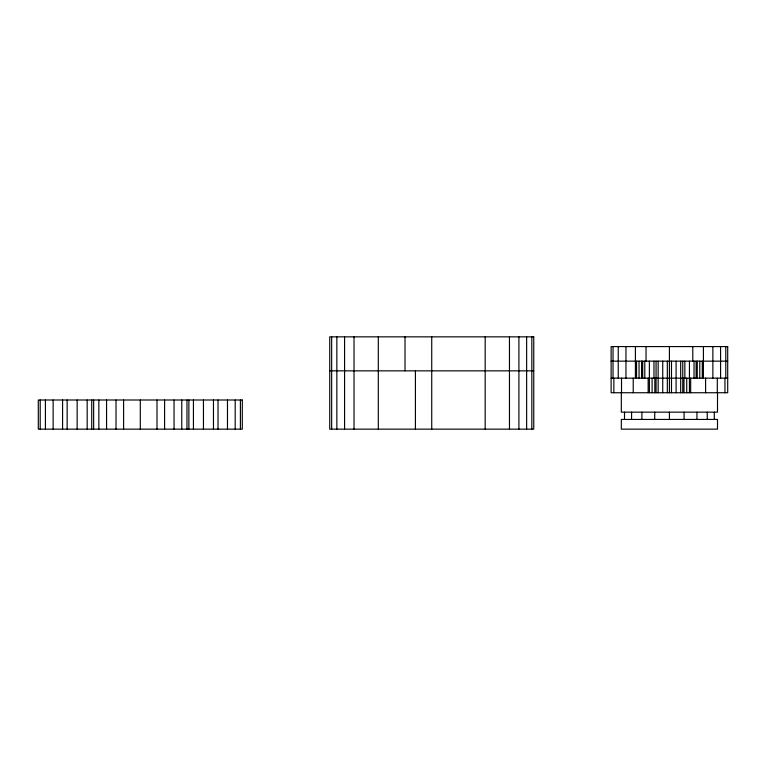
<?xml version="1.0" encoding="UTF-8"?>
<svg xmlns="http://www.w3.org/2000/svg" width="766" height="766" viewBox="0 0 766 766"><rect width="100%" height="100%" fill="white"/><g stroke="black" fill="none" stroke-linecap="round" stroke-linejoin="round"><path stroke-width="1.15" d="M611.124 361.15L727.7 361.15M329.734 370.849L533.749 370.849M611.124 378.155L727.7 378.155M725.795 346.577L725.795 378.155M724.962 378.155L724.962 392.738M720.586 346.577L720.586 378.155M717.503 392.719L717.503 412.156L621.322 412.156L621.322 392.719M717.311 378.155L717.311 392.738M714.314 412.156L714.314 419.442M712.868 346.577L712.868 378.155M707.248 412.156L707.248 419.442M705.601 378.155L705.601 392.738M703.418 346.577L703.418 378.155M702.278 361.15L702.278 378.155M699.77 361.15L699.77 378.155M697.261 361.15L697.261 378.155M696.936 412.156L696.936 419.442M696.122 361.15L696.122 378.155M694.034 361.15L694.034 378.155M692.79 346.577L692.79 361.15M690.664 378.155L690.664 392.738M689.448 361.15L689.438 392.738M686.719 378.155L686.719 392.738M684.852 361.15L684.852 378.155M684.095 412.156L684.095 419.442M684 378.155L684 392.738M682.765 361.15L682.765 392.738M680.677 361.15L680.677 392.738M676.091 361.15L676.091 392.738M671.495 361.15L671.495 392.738M669.417 346.577L669.417 392.738M669.417 412.156L669.417 419.442M667.33 361.15L667.33 392.738M662.734 361.15L662.734 392.738M658.147 361.15L658.147 392.738M656.06 361.15L656.06 392.738M654.825 378.155L654.825 392.738M654.729 412.156L654.729 419.442M653.972 361.15L653.972 378.155M652.105 378.155L652.105 392.738M649.377 361.15L649.396 392.738M648.16 378.155L648.16 392.738M646.035 346.577L646.035 361.15M644.79 361.15L644.79 378.155M642.703 361.15L642.703 378.155M641.889 412.156L641.889 419.442M641.563 361.15L641.563 378.155M639.055 361.15L639.055 378.155M636.546 361.15L636.546 378.155M635.407 346.577L635.407 378.155M633.223 378.155L633.223 392.738M631.577 412.156L631.577 419.442M625.956 346.577L625.956 378.155M624.51 412.156L624.51 419.442M621.513 378.155L621.513 392.738M618.239 346.577L618.239 378.155M613.863 378.155L613.863 392.738M613.03 346.577L613.03 378.155M531.834 336.849L531.834 429.151M526.635 336.849L526.635 429.151M518.908 336.849L518.908 429.151M509.457 336.849L509.457 429.151M485.175 336.849L485.175 429.151M431.737 336.849L431.737 429.151M415.411 370.849L415.411 429.151M405.022 336.849L405.022 370.849M378.308 336.849L378.308 429.151M354.026 336.849L354.026 429.151M344.576 336.849L344.576 429.151M336.849 336.849L336.849 429.151M331.649 336.849L331.649 429.151M240.4 400.005L240.4 429.151M235.191 400.005L235.191 429.151M227.473 400.005L227.473 429.151M218.023 400.005L218.023 429.151M213.465 400.005L213.465 429.151M203.45 400.005L203.45 429.151M193.434 400.005L193.434 429.151M188.876 400.005L188.876 429.151M186.971 400.005L186.971 429.151M181.762 400.005L181.762 429.151M174.045 400.005L174.045 429.151M164.594 400.005L164.594 429.151M157.001 400.005L157.001 429.151M140.302 400.005L140.302 429.151M123.604 400.005L123.604 429.151M116.02 400.005L116.02 429.151M106.56 400.005L106.56 429.151M98.843 400.005L98.843 429.151M93.644 400.005L93.644 429.151M91.728 400.005L91.728 429.151M87.18 400.005L87.18 429.151M77.155 400.005L77.155 429.151M67.14 400.005L67.14 429.151M62.582 400.005L62.582 429.151M53.132 400.005L53.132 429.151M45.414 400.005L45.414 429.151M40.205 400.005L40.205 429.151M533.749 336.849L329.734 336.849L329.734 429.151L533.749 429.151L533.749 336.849M727.7 346.577L611.124 346.577L611.124 392.738L727.7 392.738L727.7 346.577M242.305 400.005L38.3 400.005L38.3 429.151L242.305 429.151L242.305 400.005M717.503 419.442L621.322 419.442L621.322 429.151L717.503 429.151L717.503 419.442"/></g></svg>
